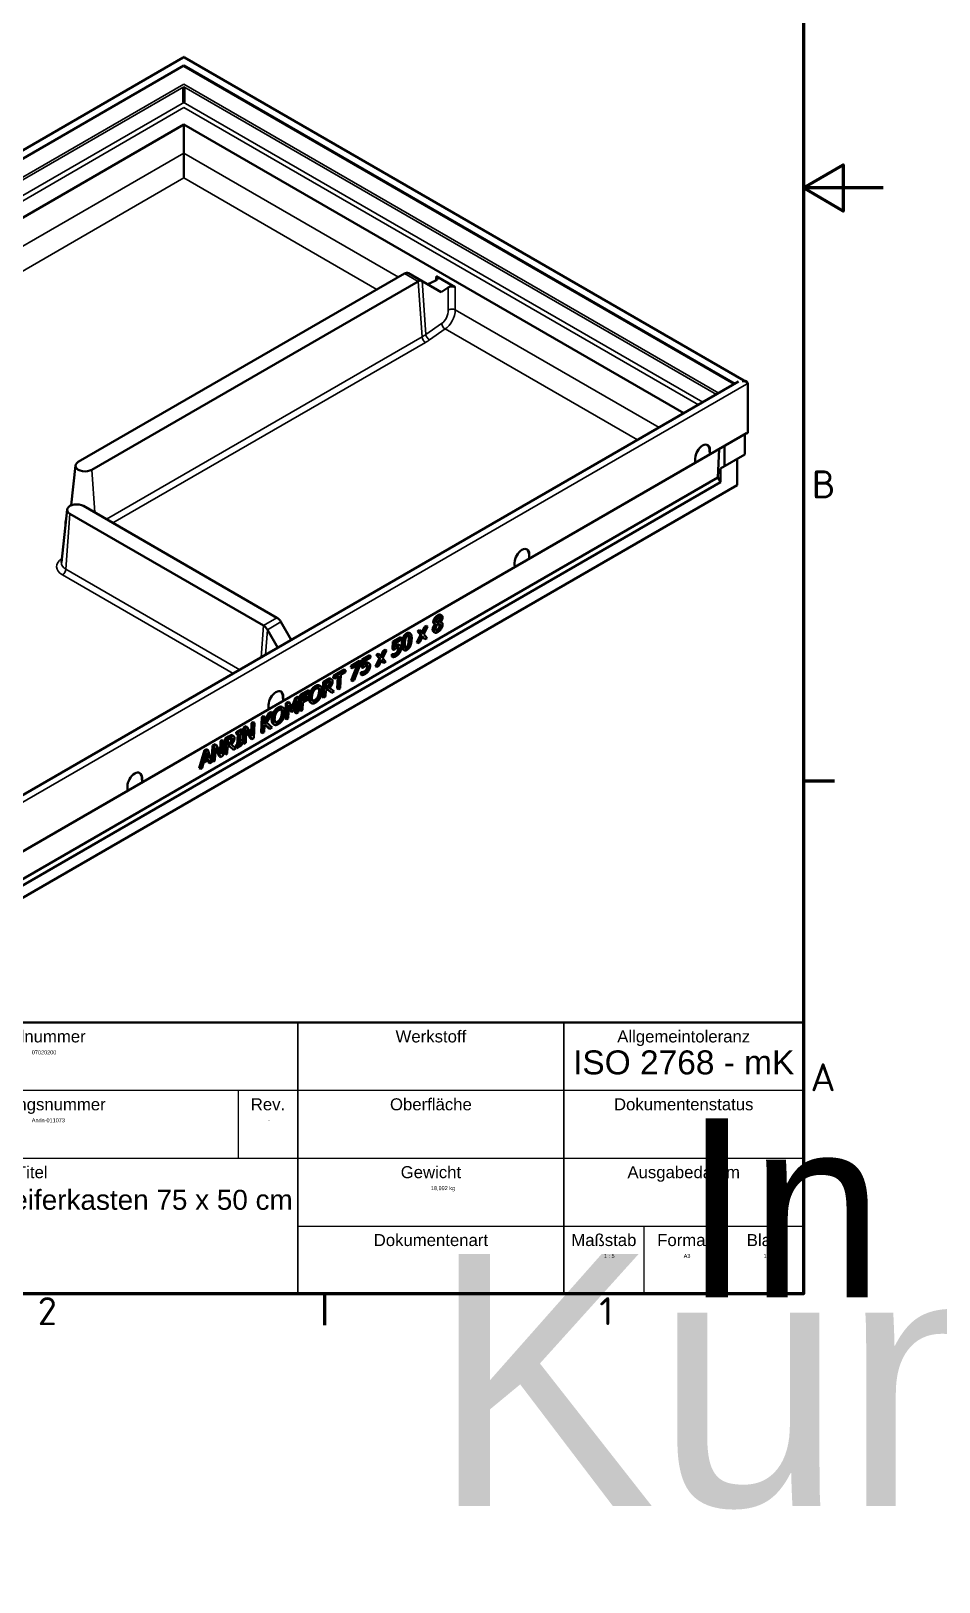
# Model space of a CAD drawing. Header units: millimetres. Extents: x 0 to 3492, y -130 to 1485.
# Drawn here: x 1566 to 2135, y -130 to 841 of the extents above; entities that cross this region are included whole.
import ezdxf
from ezdxf.enums import TextEntityAlignment as Align

# ---------------------------------------------------------------- set-up
doc = ezdxf.new("R2018")
doc.units = ezdxf.units.MM
doc.header["$LTSCALE"] = 5
for name, color, linetype, lineweight in [('Rahmen (ISO)', 7, 'Continuous', 70), ('Sichtbar (ISO)', 7, 'Continuous', 50), ('Sichtbar schmal (ISO)', 7, 'Continuous', 35), ('Symbole(DIN)', 7, 'Continuous', 25), ('Titel (ISO)', 7, 'Continuous', 50)]:
    doc.layers.add(name, color=color, linetype=linetype, lineweight=lineweight)
doc.styles.add('Aktuell-DIN', font='arial.ttf')
doc.styles.add('Notiztext (DIN)', font='isocpeur.ttf')
doc.styles.get("Standard").update_dxf_attribs({"font": 'arial.ttf'})

# ---------------------------------------------------------------- blocks, each defined once
blk = doc.blocks.new('Ränder Standardrahmen')
at = {"layer": 'Rahmen (ISO)'}
for p, q in [((410, 74.25), (413.9, 74.25)), ((350, 10), (350, 6.1))]:
    blk.add_line(p, q, dxfattribs=at)
at = {"layer": 'Rahmen (ISO)', "flags": 128}
for points in [[(10, 10), (10, 287), (410, 287), (410, 10), (10, 10)], [(420, 148.5), (410, 148.5), (415, 151.39), (415, 145.61), (410, 148.5)]]:
    blk.add_lwpolyline(points, dxfattribs=at)
at = {"layer": 'Rahmen (ISO)', "char_height": 3.5, "attachment_point": 7, "style": 'Notiztext (DIN)'}
for s, insert in [('B', (411.05, 109.63)), ('A', (410.88, 35.38)), ('2', (314.08, 6.1)), ('1', (384.42, 6.1))]:
    blk.add_mtext(s, dxfattribs=dict(at, insert=insert))
blk = doc.blocks.new('Schriftfelder Kundenzeichnung DE')
at = {"layer": 'Titel (ISO)', "lineweight": 50}
for p, q in [((283.01, 239.22), (103.01, 239.22)), ((283.01, 205.22), (283.01, 239.22)), ((103.01, 205.22), (283.01, 205.22))]:
    blk.add_line(p, q, dxfattribs=at)
at = {"layer": 'Titel (ISO)', "lineweight": 35}
for p, q in [((219.68, 239.22), (219.68, 205.22)), ((253.01, 239.22), (253.01, 205.22))]:
    blk.add_line(p, q, dxfattribs=at)
at = {"layer": 'Titel (ISO)', "lineweight": 25}
for p, q in [((103.01, 230.72), (283.01, 230.72)), ((212.18, 230.72), (212.18, 222.22)), ((153.01, 222.22), (283.01, 222.22)), ((219.68, 213.72), (283.01, 213.72)), ((263.01, 213.72), (263.01, 205.22)), ((273.01, 213.72), (273.01, 205.22))]:
    blk.add_line(p, q, dxfattribs=at)
at = {"layer": 'Symbole(DIN)', "color": 7, "char_height": 1.5, "attachment_point": 2, "style": 'Aktuell-DIN'}
for s, insert in [('\\fArial|b0|i0;Artikelnummer', (186.34, 238.22)), ('\\fArial|b0|i0;Werkstoff', (236.34, 238.22)), ('\\fArial|b0|i0;Allgemeintoleranz', (268.01, 238.22)), ('\\fArial|b0|i0;Zeichnungsnummer', (186.34, 229.72)), ('\\fArial|b0|i0;Oberfläche', (236.34, 229.72)), ('\\fArial|b0|i0;Dokumentenstatus', (268.01, 229.72)), ('\\fArial|b0|i0;Titel', (186.34, 221.22)), ('\\fArial|b0|i0;Gewicht', (236.34, 221.22)), ('\\fArial|b0|i0;Ausgabedatum', (268.01, 221.22)), ('\\fArial|b0|i0;Dokumentenart', (236.34, 212.72)), ('\\fArial|b0|i0;Maßstab', (258.01, 212.72)), ('\\fArial|b0|i0;Format', (268.01, 212.72)), ('\\fArial|b0|i0;Blatt', (278.01, 212.72))]:
    blk.add_mtext(s, dxfattribs=dict(at, insert=insert))
at = {"layer": 'Symbole(DIN)', "color": 7, "style": 'Aktuell-DIN'}
for s, insert, char_height, width, attachment_point in [('\\fArial|b0|i0;ISO 2768 - mK', (268.01, 235.72), 3, 27.7157, 2), ('\\fArial|b0|i0;Abstreiferkasten 75 x 50 cm', (175.75, 218.26), 2.5, 43.2832, 1)]:
    blk.add_mtext(s, dxfattribs=dict(at, insert=insert, char_height=char_height, width=width, attachment_point=attachment_point))
at = {"layer": 'Symbole(DIN)', "color": 179, "insert": (215.93, 229.72), "char_height": 1.5, "attachment_point": 2, "style": 'Aktuell-DIN'}
blk.add_mtext('\\fArial|b0|i0;Rev.', dxfattribs=at)
at = {"layer": 'Symbole(DIN)', "color": 7, "lineweight": 30, "flags": 104}
for tag, height, p in [('AUTOR', 2.5, (115.51, 235.72)), ('Artikelnummer', 3, (186.34, 235.72)), ('MATERIAL', 1.8, (236.34, 235.72)), ('BAUTEILNUMMER', 4, (186.34, 227.22)), ('VaultStatus', 2, (268.01, 227.22)), ('REVISIONSNUMMER', 4, (215.93, 227.22)), ('Oberfläche', 2.5, (236.34, 227.22)), ('MASSE\\P3;', 3, (236.34, 218.72)), ('GENEHM.DAT._KONSTR.', 3, (268.01, 218.72)), ('Dokumentenart', 2.5, (236.34, 210.22)), ('Anfänglicher_Ansichtsmaßstab', 2.5, (258.01, 210.22)), ('Blattgröße', 2.5, (268.01, 210.22)), ('Blattnummer', 2.5, (278.01, 210.22))]:
    blk.add_attdef(tag, text='', height=height, dxfattribs=at).set_placement(p, align=Align.TOP_CENTER)

msp = doc.modelspace()

# ---------------------------------------------------------------- linework, layer by layer
at = {"layer": 'Sichtbar (ISO)'}
for p, q in [((1134.437, 519.872), (1661.563, 824.209)), ((1139.976, 517.874), (1661.917, 819.217)), ((1661.563, 823.64), (1661.563, 824.617)), ((1661.563, 824.617), (1661.917, 824.413)), ((1661.917, 824.413), (1662.27, 824.617)), ((1661.917, 819.217), (2007.081, 619.936)), ((1662.27, 824.617), (1662.27, 823.64)), ((1662.27, 824.209), (2012.62, 621.934)), ((1661.563, 805.688), (1661.563, 796.299)), ((1662.27, 796.299), (1662.27, 805.688)), ((1172.02, 499.373), (1661.917, 782.215)), ((1975.036, 601.435), (1661.917, 782.215)), ((1661.917, 748.763), (1661.917, 782.215)), ((1800.106, 688.901), (1595.802, 570.946)), ((1604.288, 566.047), (1808.591, 684.002)), ((1823.137, 677.295), (1802.606, 689.148)), ((1819.752, 684.664), (1814.652, 682.194)), ((1819.944, 687.206), (1831.819, 680.35)), ((1823.137, 677.295), (1827.417, 680.239)), ((2009.331, 621.235), (1485.14, 318.593)), ((2013.831, 621.235), (2014.185, 621.031)), ((2015.117, 620.14), (2015.117, 588.909)), ((2014.409, 588.909), (1485.494, 283.539)), ((2013.349, 575.641), (2013.349, 588.297)), ((2015.117, 588.909), (2014.409, 588.909)), ((1982.236, 572.676), (1982.236, 573.202)), ((1991.429, 578.51), (1991.429, 577.983)), ((1996.488, 561.162), (1997.322, 579.043)), ((1998.146, 566.864), (2013.349, 575.641)), ((2000.621, 580.948), (2000.621, 568.292)), ((1594.056, 568.711), (1591.383, 543.81)), ((1998.146, 558.29), (1998.146, 566.864)), ((2008.399, 572.783), (2008.399, 556.453)), ((2008.399, 556.453), (1485.14, 254.35)), ((1996.488, 561.162), (1495.393, 271.854)), ((1998.146, 558.29), (1495.393, 268.026)), ((1998.146, 558.29), (1996.488, 561.162)), ((1588.753, 541.154), (1585.194, 508)), ((1711.718, 468.505), (1590.499, 538.49)), ((1720.203, 473.404), (1598.984, 543.389)), ((1869.099, 507.356), (1869.099, 507.883)), ((1878.291, 513.19), (1878.291, 512.663)), ((1729.204, 459.504), (1722.703, 470.765)), ((1811.058, 464.315), (1812.627, 467.616)), ((1811.635, 463.593), (1813.333, 467.166)), ((1814.55, 467.868), (1812.192, 463.073)), ((1812.627, 467.616), (1813.844, 468.319)), ((1812.627, 467.616), (1813.333, 467.166)), ((1813.333, 467.166), (1814.55, 467.868)), ((1813.844, 468.319), (1814.55, 467.868)), ((1818.603, 469.708), (1819.31, 469.258)), ((1819.939, 469.06), (1820.01, 469.014)), ((1820.01, 469.014), (1820.012, 469.053)), ((1821.237, 470.881), (1821.943, 470.431)), ((1822.595, 470.492), (1822.593, 470.453)), ((1822.818, 475.2), (1823.525, 474.75)), ((1822.83, 470.718), (1823.536, 470.267)), ((1714.218, 465.866), (1720.719, 454.605)), ((1792.685, 453.638), (1792.914, 458.549)), ((1792.914, 458.549), (1797.569, 461.236)), ((1792.914, 458.549), (1793.62, 458.098)), ((1793.391, 453.187), (1793.62, 458.098)), ((1793.62, 458.098), (1798.275, 460.786)), ((1794.661, 457.61), (1794.543, 455.07)), ((1798.223, 459.666), (1794.661, 457.61)), ((1796.798, 456.449), (1797.504, 455.998)), ((1797.569, 461.236), (1798.275, 460.786)), ((1798.275, 460.786), (1798.223, 459.666)), ((1803.117, 463.893), (1803.823, 463.443)), ((1807.845, 457.897), (1810.217, 462.716)), ((1807.845, 457.897), (1808.551, 457.447)), ((1808.199, 465.059), (1809.512, 465.818)), ((1808.199, 465.059), (1808.905, 464.609)), ((1810.217, 462.716), (1808.199, 465.059)), ((1808.551, 457.447), (1810.924, 462.265)), ((1809.768, 458.15), (1808.551, 457.447)), ((1808.905, 464.609), (1810.218, 465.367)), ((1810.924, 462.265), (1808.905, 464.609)), ((1809.512, 465.818), (1810.218, 465.367)), ((1811.482, 461.754), (1809.768, 458.15)), ((1810.217, 462.716), (1810.924, 462.265)), ((1810.218, 465.367), (1811.635, 463.593)), ((1812.198, 460.41), (1811.351, 461.479)), ((1812.904, 459.96), (1811.482, 461.754)), ((1812.192, 463.073), (1814.217, 460.718)), ((1812.198, 460.41), (1812.904, 459.96)), ((1814.217, 460.718), (1812.904, 459.96)), ((1818.318, 464.61), (1819.024, 464.16)), ((1773.253, 442.419), (1773.482, 447.329)), ((1773.482, 447.329), (1778.137, 450.017)), ((1773.482, 447.329), (1774.188, 446.879)), ((1773.959, 441.968), (1774.188, 446.879)), ((1774.188, 446.879), (1778.843, 449.567)), ((1778.791, 448.447), (1775.229, 446.391)), ((1778.137, 450.017), (1778.843, 449.567)), ((1778.843, 449.567), (1778.791, 448.447)), ((1782.045, 443.002), (1784.418, 447.82)), ((1782.399, 450.164), (1783.713, 450.922)), ((1782.399, 450.164), (1783.105, 449.713)), ((1784.418, 447.82), (1782.399, 450.164)), ((1782.752, 442.552), (1785.124, 447.37)), ((1783.105, 449.713), (1784.419, 450.472)), ((1785.124, 447.37), (1783.105, 449.713)), ((1783.713, 450.922), (1784.419, 450.472)), ((1785.682, 446.858), (1783.969, 443.254)), ((1784.418, 447.82), (1785.124, 447.37)), ((1784.419, 450.472), (1785.835, 448.697)), ((1785.258, 449.42), (1786.828, 452.721)), ((1787.104, 445.065), (1785.682, 446.858)), ((1785.835, 448.697), (1787.534, 452.27)), ((1788.751, 452.973), (1786.393, 448.178)), ((1786.393, 448.178), (1788.418, 445.823)), ((1786.828, 452.721), (1788.045, 453.423)), ((1786.828, 452.721), (1787.534, 452.27)), ((1787.534, 452.27), (1788.751, 452.973)), ((1788.045, 453.423), (1788.751, 452.973)), ((1792.135, 449.158), (1792.198, 450.509)), ((1792.135, 449.158), (1792.841, 448.707)), ((1792.198, 450.509), (1792.28, 450.557)), ((1792.198, 450.509), (1792.904, 450.059)), ((1792.28, 450.557), (1792.987, 450.106)), ((1792.685, 453.638), (1793.391, 453.187)), ((1792.841, 448.707), (1792.904, 450.059)), ((1792.904, 450.059), (1792.987, 450.106)), ((1793.171, 450.575), (1793.877, 450.125)), ((1795.654, 452.301), (1796.36, 451.851)), ((1799.249, 453.476), (1799.956, 453.026)), ((1755.537, 435.872), (1755.59, 436.999)), ((1755.59, 436.999), (1762.411, 440.938)), ((1755.59, 436.999), (1756.296, 436.549)), ((1759.09, 437.065), (1756.243, 435.422)), ((1756.296, 436.549), (1763.117, 440.487)), ((1758.698, 428.665), (1759.09, 437.065)), ((1760.218, 437.716), (1759.826, 429.316)), ((1763.064, 439.36), (1760.218, 437.716)), ((1762.411, 440.938), (1763.117, 440.487)), ((1763.117, 440.487), (1763.064, 439.36)), ((1766.567, 442.248), (1766.619, 443.367)), ((1766.567, 442.248), (1767.273, 441.797)), ((1766.619, 443.367), (1772.003, 446.476)), ((1766.619, 443.367), (1767.325, 442.917)), ((1766.677, 434.129), (1770.499, 443.66)), ((1771.653, 444.326), (1767.273, 441.797)), ((1767.273, 441.797), (1767.325, 442.917)), ((1767.325, 442.917), (1772.709, 446.025)), ((1767.383, 433.679), (1771.653, 444.326)), ((1772.643, 444.597), (1768.593, 434.377)), ((1772.003, 446.476), (1772.709, 446.025)), ((1772.709, 446.025), (1772.643, 444.597)), ((1772.703, 437.939), (1772.766, 439.29)), ((1772.703, 437.939), (1773.409, 437.488)), ((1772.766, 439.29), (1772.848, 439.337)), ((1772.766, 439.29), (1773.472, 438.839)), ((1772.848, 439.337), (1773.554, 438.887)), ((1773.253, 442.419), (1773.959, 441.968)), ((1773.409, 437.488), (1773.472, 438.839)), ((1773.472, 438.839), (1773.554, 438.887)), ((1773.739, 439.356), (1774.445, 438.905)), ((1775.229, 446.391), (1775.11, 443.85)), ((1776.222, 441.082), (1776.928, 440.632)), ((1777.366, 445.23), (1778.072, 444.779)), ((1782.045, 443.002), (1782.752, 442.552)), ((1783.969, 443.254), (1782.752, 442.552)), ((1786.398, 445.515), (1785.551, 446.583)), ((1786.398, 445.515), (1787.104, 445.065)), ((1788.418, 445.823), (1787.104, 445.065)), ((1734.871, 425.038), (1739.946, 427.968)), ((1735.578, 424.587), (1740.652, 427.517)), ((1739.946, 427.968), (1740.652, 427.517)), ((1740.652, 427.517), (1740.6, 426.39)), ((1741.443, 427.772), (1742.149, 427.322)), ((1746.835, 430.979), (1747.541, 430.529)), ((1748.771, 423.791), (1749.215, 433.319)), ((1749.215, 433.319), (1751.402, 434.582)), ((1749.215, 433.319), (1749.921, 432.869)), ((1749.477, 423.341), (1749.921, 432.869)), ((1749.921, 432.869), (1752.108, 434.131)), ((1750.782, 427.783), (1750.605, 423.992)), ((1752.075, 428.529), (1750.782, 427.783)), ((1750.831, 428.841), (1750.998, 432.424)), ((1751.821, 429.413), (1750.831, 428.841)), ((1750.872, 429.723), (1751.115, 429.863)), ((1750.998, 432.424), (1752.119, 433.071)), ((1753.873, 426.737), (1751.951, 428.458)), ((1754.58, 426.286), (1752.075, 428.529)), ((1752.672, 431.242), (1753.378, 430.792)), ((1753.219, 429.536), (1756.044, 427.132)), ((1753.922, 435.187), (1754.628, 434.736)), ((1755.537, 435.872), (1756.243, 435.422)), ((1756.243, 435.422), (1756.296, 436.549)), ((1757.992, 429.115), (1758.343, 436.634)), ((1757.992, 429.115), (1758.698, 428.665)), ((1759.826, 429.316), (1758.698, 428.665)), ((1766.677, 434.129), (1767.383, 433.679)), ((1768.593, 434.377), (1767.383, 433.679)), ((1714.95, 418.358), (1714.95, 418.884)), ((1724.142, 424.192), (1724.142, 423.665)), ((1725.433, 410.317), (1725.877, 419.845)), ((1725.877, 419.845), (1727.418, 420.734)), ((1725.877, 419.845), (1726.584, 419.395)), ((1726.139, 409.867), (1726.584, 419.395)), ((1726.584, 419.395), (1728.124, 420.284)), ((1727.574, 418.682), (1727.191, 410.474)), ((1727.418, 420.734), (1728.124, 420.284)), ((1728.801, 414.816), (1727.527, 417.662)), ((1729.507, 414.366), (1727.574, 418.682)), ((1728.124, 420.284), (1729.994, 416.202)), ((1729.506, 417.268), (1731.585, 423.14)), ((1729.994, 416.202), (1732.291, 422.69)), ((1732.669, 421.624), (1730.195, 414.763)), ((1731.581, 413.866), (1731.834, 419.308)), ((1731.585, 423.14), (1733.152, 424.045)), ((1731.585, 423.14), (1732.291, 422.69)), ((1732.287, 413.416), (1732.669, 421.624)), ((1732.291, 422.69), (1733.859, 423.595)), ((1733.152, 424.045), (1733.859, 423.595)), ((1733.859, 423.595), (1733.414, 414.067)), ((1734.427, 415.51), (1734.871, 425.038)), ((1734.871, 425.038), (1735.578, 424.587)), ((1735.134, 415.059), (1735.578, 424.587)), ((1736.475, 420.297), (1736.261, 415.71)), ((1740.257, 422.48), (1736.475, 420.297)), ((1736.653, 424.111), (1736.528, 421.424)), ((1736.528, 421.424), (1740.309, 423.608)), ((1736.569, 422.306), (1739.603, 424.058)), ((1740.6, 426.39), (1736.653, 424.111)), ((1739.603, 424.058), (1740.309, 423.608)), ((1740.309, 423.608), (1740.257, 422.48)), ((1741.181, 420.365), (1741.887, 419.914)), ((1748.771, 423.791), (1749.477, 423.341)), ((1750.605, 423.992), (1749.477, 423.341)), ((1753.873, 426.737), (1754.58, 426.286)), ((1756.044, 427.132), (1754.58, 426.286)), ((1704.341, 407.411), (1705.393, 408.018)), ((1705.393, 408.018), (1706.099, 407.568)), ((1710.312, 401.587), (1710.757, 411.115)), ((1710.757, 411.115), (1711.884, 411.766)), ((1710.757, 411.115), (1711.463, 410.665)), ((1711.019, 401.137), (1711.463, 410.665)), ((1711.463, 410.665), (1712.59, 411.316)), ((1711.884, 411.766), (1712.59, 411.316)), ((1712.386, 406.938), (1716.07, 413.325)), ((1712.59, 411.316), (1712.386, 406.938)), ((1712.471, 408.76), (1715.364, 413.775)), ((1717.445, 414.119), (1713.733, 407.835)), ((1715.364, 413.775), (1716.739, 414.569)), ((1715.364, 413.775), (1716.07, 413.325)), ((1716.07, 413.325), (1717.445, 414.119)), ((1716.739, 414.569), (1717.445, 414.119)), ((1718.105, 414.298), (1718.811, 413.848)), ((1723.497, 417.505), (1724.203, 417.055)), ((1725.433, 410.317), (1726.139, 409.867)), ((1727.191, 410.474), (1726.139, 409.867)), ((1728.801, 414.816), (1729.507, 414.366)), ((1730.195, 414.763), (1729.507, 414.366)), ((1731.581, 413.866), (1732.287, 413.416)), ((1733.414, 414.067), (1732.287, 413.416)), ((1734.427, 415.51), (1735.134, 415.059)), ((1736.261, 415.71), (1735.134, 415.059)), ((1687.728, 397.82), (1689.915, 399.082)), ((1688.434, 397.369), (1690.621, 398.632)), ((1692.434, 399.687), (1693.14, 399.236)), ((1694.593, 400.837), (1694.639, 401.809)), ((1694.593, 400.837), (1695.299, 400.386)), ((1694.639, 401.809), (1697.925, 403.707)), ((1694.639, 401.809), (1695.345, 401.359)), ((1695.299, 400.386), (1695.345, 401.359)), ((1696.379, 401.009), (1695.299, 400.386)), ((1695.319, 393.877), (1695.632, 400.578)), ((1695.345, 401.359), (1698.632, 403.257)), ((1696.026, 393.427), (1696.379, 401.009)), ((1697.507, 401.66), (1697.153, 394.078)), ((1698.586, 402.284), (1697.507, 401.66)), ((1697.925, 403.707), (1698.632, 403.257)), ((1698.632, 403.257), (1698.586, 402.284)), ((1698.877, 394.985), (1699.321, 404.513)), ((1699.321, 404.513), (1700.923, 405.438)), ((1699.321, 404.513), (1700.027, 404.063)), ((1699.583, 394.534), (1700.027, 404.063)), ((1700.027, 404.063), (1701.63, 404.988)), ((1701.018, 403.357), (1700.635, 395.142)), ((1700.923, 405.438), (1701.63, 404.988)), ((1703.684, 397.76), (1700.983, 402.604)), ((1704.39, 397.309), (1701.018, 403.357)), ((1701.63, 404.988), (1704.696, 399.417)), ((1704.025, 400.635), (1704.341, 407.411)), ((1704.341, 407.411), (1705.047, 406.961)), ((1704.696, 399.417), (1705.047, 406.961)), ((1705.047, 406.961), (1706.099, 407.568)), ((1706.099, 407.568), (1705.655, 398.04)), ((1710.312, 401.587), (1711.019, 401.137)), ((1712.146, 401.788), (1711.019, 401.137)), ((1712.324, 405.594), (1712.146, 401.788)), ((1712.848, 406.505), (1712.324, 405.594)), ((1715.036, 404.314), (1712.775, 406.378)), ((1715.743, 403.864), (1712.848, 406.505)), ((1713.733, 407.835), (1717.207, 404.71)), ((1715.036, 404.314), (1715.743, 403.864)), ((1717.207, 404.71), (1715.743, 403.864)), ((1717.843, 406.891), (1718.549, 406.44)), ((1671.579, 379.224), (1674.883, 390.404)), ((1672.285, 378.774), (1675.589, 389.953)), ((1674.68, 383.801), (1676.196, 389.041)), ((1674.883, 390.404), (1676.272, 391.206)), ((1674.883, 390.404), (1675.589, 389.953)), ((1675.589, 389.953), (1676.978, 390.755)), ((1676.196, 389.041), (1677.3, 385.313)), ((1676.272, 391.206), (1676.978, 390.755)), ((1676.978, 390.755), (1679.395, 382.878)), ((1679.493, 383.793), (1679.937, 393.322)), ((1679.937, 393.322), (1681.539, 394.247)), ((1679.937, 393.322), (1680.643, 392.871)), ((1680.199, 383.343), (1680.643, 392.871)), ((1680.643, 392.871), (1682.246, 393.796)), ((1681.634, 392.166), (1681.251, 383.95)), ((1681.539, 394.247), (1682.246, 393.796)), ((1684.3, 386.568), (1681.599, 391.413)), ((1685.006, 386.118), (1681.634, 392.166)), ((1682.246, 393.796), (1685.311, 388.225)), ((1684.641, 389.444), (1684.957, 396.22)), ((1684.957, 396.22), (1686.009, 396.827)), ((1684.957, 396.22), (1685.663, 395.769)), ((1685.311, 388.225), (1685.663, 395.769)), ((1685.663, 395.769), (1686.715, 396.377)), ((1686.009, 396.827), (1686.715, 396.377)), ((1686.715, 396.377), (1686.271, 386.848)), ((1687.284, 388.291), (1687.728, 397.82)), ((1687.728, 397.82), (1688.434, 397.369)), ((1687.99, 387.841), (1688.434, 397.369)), ((1689.118, 388.492), (1687.99, 387.841)), ((1689.294, 392.283), (1689.118, 388.492)), ((1690.587, 393.03), (1689.294, 392.283)), ((1689.344, 393.341), (1689.511, 396.924)), ((1690.334, 393.913), (1689.344, 393.341)), ((1689.385, 394.223), (1689.628, 394.363)), ((1689.511, 396.924), (1690.632, 397.571)), ((1692.386, 391.237), (1690.464, 392.958)), ((1693.092, 390.787), (1690.587, 393.03)), ((1691.184, 395.743), (1691.89, 395.292)), ((1691.731, 394.036), (1694.557, 391.632)), ((1692.386, 391.237), (1693.092, 390.787)), ((1694.557, 391.632), (1693.092, 390.787)), ((1694.195, 392.281), (1694.24, 393.254)), ((1694.195, 392.281), (1694.901, 391.831)), ((1694.24, 393.254), (1695.319, 393.877)), ((1694.24, 393.254), (1694.946, 392.804)), ((1698.188, 393.729), (1694.901, 391.831)), ((1694.901, 391.831), (1694.946, 392.804)), ((1694.946, 392.804), (1696.026, 393.427)), ((1695.319, 393.877), (1696.026, 393.427)), ((1697.153, 394.078), (1698.233, 394.701)), ((1697.194, 394.96), (1697.527, 395.152)), ((1697.527, 395.152), (1698.233, 394.701)), ((1698.233, 394.701), (1698.188, 393.729)), ((1698.877, 394.985), (1699.583, 394.534)), ((1700.635, 395.142), (1699.583, 394.534)), ((1703.684, 397.76), (1704.39, 397.309)), ((1705.655, 398.04), (1704.39, 397.309)), ((1671.579, 379.224), (1672.285, 378.774)), ((1673.426, 379.433), (1672.285, 378.774)), ((1674.32, 382.541), (1673.426, 379.433)), ((1677.559, 384.411), (1674.32, 382.541)), ((1677.3, 385.313), (1674.68, 383.801)), ((1674.978, 384.831), (1676.594, 385.764)), ((1676.594, 385.764), (1675.913, 388.063)), ((1676.594, 385.764), (1677.3, 385.313)), ((1677.499, 382.642), (1677.067, 384.127)), ((1677.499, 382.642), (1678.205, 382.192)), ((1678.205, 382.192), (1677.559, 384.411)), ((1679.395, 382.878), (1678.205, 382.192)), ((1679.493, 383.793), (1680.199, 383.343)), ((1681.251, 383.95), (1680.199, 383.343)), ((1684.3, 386.568), (1685.006, 386.118)), ((1686.271, 386.848), (1685.006, 386.118)), ((1687.284, 388.291), (1687.99, 387.841)), ((1635.754, 373.161), (1635.754, 372.634)), ((1626.561, 367.327), (1626.561, 367.853))]:
    msp.add_line(p, q, dxfattribs=at)
for centre, major_axis, ratio, start_param, end_param in [((1800.106, 684.818), (2.5, 4.33), 0.5773503, 0, 0.7853982), ((1808.591, 679.919), (2.5, 4.33), 0.5773503, 0, 0.7853982), ((1817.797, 685.987), (3.025, -0.002), 0.5726035, 5.4153306, 7.0651378), ((1829.707, 679.111), (-3, 0.002), 0.5821358, 3.9318231, 5.5816304), ((2011.935, 620.14), (3.182, 0), 0.5773503, 0, 1.6821373), ((2011.935, 619.732), (-3.182, 0), 0.5773503, 3.1415927, 4.82373), ((1986.832, 575.856), (-3.238, -5.651), 0.5773419, 2.352382, 5.4939746), ((1991.252, 577.881), (-0.008, -2.344), 0.0753352, 0.0437991, 1.6145954), ((1600.045, 568.497), (-6, 0), 0.5773503, 5.4977871, 8.6393798), ((1982.413, 572.778), (-0.008, -2.344), 0.0753352, 4.756188, 6.3269844), ((1594.742, 540.94), (-6, 0), 0.5773503, 3.9269908, 7.0685835), ((1873.695, 510.536), (-3.238, -5.651), 0.5773419, 2.352382, 5.4939746), ((1869.276, 507.458), (-0.008, -2.344), 0.0753352, 4.756188, 6.3269844), ((1878.115, 512.561), (-0.008, -2.344), 0.0753352, 0.0437991, 1.6145954), ((1711.718, 464.422), (2.5, -4.33), 0.5773503, 1.5707963, 2.3561945), ((1720.203, 469.321), (-2.5, 4.33), 0.5773503, 4.712389, 5.4977871), ((1719.546, 421.538), (-3.238, -5.651), 0.5773419, 2.352382, 5.4939746), ((1715.127, 418.46), (-0.008, -2.344), 0.0753352, 4.756188, 6.3269844), ((1723.965, 423.563), (-0.008, -2.344), 0.0753352, 0.0437991, 1.6145954), ((1631.158, 370.507), (-3.238, -5.651), 0.5773419, 2.352382, 5.4939746), ((1635.577, 372.532), (-0.008, -2.344), 0.0753352, 0.0437991, 1.6145954), ((1626.738, 367.429), (-0.008, -2.344), 0.0753352, 4.756188, 6.3269844)]:
    msp.add_ellipse(centre, major_axis=major_axis, ratio=ratio, start_param=start_param, end_param=end_param, dxfattribs=at)
for points, knots in [([(1818.318, 464.61), (1818.03, 464.793), (1817.725, 465.585), (1817.753, 466.18)], [0.1050321, 0.1050321, 0.1050321, 1, 2, 2, 2]), ([(1817.753, 466.18), (1817.789, 466.952), (1818.552, 468.603), (1819.189, 469.335)], [0, 0, 0, 1, 1.9181868, 1.9181868, 1.9181868]), ([(1818.603, 469.708), (1818.498, 469.775), (1818.14, 470.175), (1818.173, 470.901)], [0.7178649, 0.7178649, 0.7178649, 1, 2, 2, 2]), ([(1820.077, 470.785), (1820.244, 470.777), (1820.946, 470.819), (1821.237, 470.881)], [0.0251792, 0.0251792, 0.0251792, 1, 2, 2, 2]), ([(1820.848, 474.887), (1822.004, 475.554), (1822.749, 475.244), (1822.818, 475.2)], [0, 0, 0, 1, 1.1191845, 1.1191845, 1.1191845]), ([(1799.249, 453.476), (1799.085, 453.581), (1798.357, 454.606), (1798.474, 457.116)], [0.7866919, 0.7866919, 0.7866919, 1, 2, 2, 2]), ([(1740.26, 423.639), (1740.326, 424.764), (1740.924, 426.834), (1741.443, 427.772)], [0.0543299, 0.0543299, 0.0543299, 1, 2, 2, 2]), ([(1744.233, 430.638), (1745.099, 431.138), (1746.402, 431.256), (1746.835, 430.979)], [0, 0, 0, 1, 1.919615, 1.919615, 1.919615]), ([(1746.58, 427.162), (1746.624, 428.104), (1746.368, 429.18), (1746.178, 429.455)], [0, 0, 0, 1, 1.7229061, 1.7229061, 1.7229061]), ([(1720.895, 417.164), (1721.761, 417.664), (1723.064, 417.781), (1723.497, 417.505)], [0, 0, 0, 1, 1.919615, 1.919615, 1.919615]), ([(1741.093, 420.425), (1740.635, 420.777), (1740.297, 421.985), (1740.259, 422.534)], [0, 0, 0, 1, 1.5507438, 1.5507438, 1.5507438]), ([(1723.242, 413.688), (1723.286, 414.63), (1723.03, 415.705), (1722.84, 415.981)], [0, 0, 0, 1, 1.7229061, 1.7229061, 1.7229061])]:
    msp.add_open_spline(points, degree=2, knots=knots, dxfattribs=at)
for points in [[(1818.173, 470.901), (1818.223, 471.974), (1819.734, 474.244), (1820.848, 474.887)], [(1818.459, 465.729), (1818.495, 466.501), (1819.291, 468.223), (1820.01, 469.014)], [(1820.012, 469.053), (1819.405, 469.101), (1818.846, 469.725), (1818.88, 470.45)], [(1818.88, 470.45), (1818.93, 471.524), (1820.441, 473.793), (1821.554, 474.437)], [(1821.148, 465.434), (1820.447, 465.029), (1819.571, 465.62), (1819.611, 466.485)], [(1819.611, 466.485), (1819.642, 467.141), (1820.192, 468.466), (1820.676, 469.083)], [(1820.774, 470.335), (1820.381, 470.363), (1820.006, 470.785), (1820.028, 471.256)], [(1820.028, 471.256), (1820.058, 471.912), (1820.885, 473.133), (1821.504, 473.491)], [(1820.442, 465.884), (1821.157, 466.297), (1822.069, 467.762), (1822.108, 468.596)], [(1820.676, 469.083), (1821.073, 469.132), (1821.706, 469.22), (1821.893, 469.207)], [(1821.943, 470.431), (1821.653, 470.368), (1820.941, 470.326), (1820.774, 470.335)], [(1823.988, 468.944), (1823.932, 467.724), (1822.273, 465.159), (1821.09, 464.476)], [(1822.814, 468.146), (1822.775, 467.312), (1821.863, 465.847), (1821.148, 465.434)], [(1821.237, 470.881), (1821.752, 471.592), (1822.145, 472.698), (1822.172, 473.277)], [(1821.504, 473.491), (1822.184, 473.884), (1822.908, 473.467), (1822.878, 472.826)], [(1821.554, 474.437), (1822.71, 475.104), (1824.042, 474.551), (1823.993, 473.485)], [(1821.893, 469.207), (1822.461, 469.189), (1822.841, 468.733), (1822.814, 468.146)], [(1822.878, 472.826), (1822.851, 472.247), (1822.458, 471.141), (1821.943, 470.431)], [(1822.108, 468.596), (1822.125, 468.969), (1822.055, 469.197)], [(1822.172, 473.277), (1822.184, 473.545), (1822.128, 473.737)], [(1822.593, 470.453), (1823.318, 470.496), (1824.029, 469.825), (1823.988, 468.944)], [(1823.993, 473.485), (1823.963, 472.844), (1823.237, 471.208), (1822.595, 470.492)], [(1822.802, 470.735), (1822.816, 470.726), (1822.83, 470.718)], [(1794.609, 456.019), (1795.262, 456.396), (1796.152, 456.677), (1796.548, 456.56)], [(1796.548, 456.56), (1796.685, 456.521), (1796.798, 456.449)], [(1798.474, 457.116), (1798.595, 459.695), (1800.033, 462.847), (1801.422, 463.649)], [(1801.666, 453.276), (1800.263, 452.466), (1799.064, 454.156), (1799.181, 456.665)], [(1799.181, 456.665), (1799.301, 459.244), (1800.739, 462.396), (1802.128, 463.198)], [(1800.491, 454.627), (1800.336, 455.048), (1800.289, 456.328), (1800.336, 457.332)], [(1800.336, 457.332), (1800.379, 458.266), (1800.572, 459.82), (1800.767, 460.406)], [(1800.767, 460.406), (1800.969, 461.011), (1801.604, 461.866), (1802.079, 462.14)], [(1801.009, 454.784), (1801.476, 455.054), (1802.112, 455.91), (1802.307, 456.511)], [(1801.422, 463.649), (1802.513, 464.278), (1803.117, 463.893)], [(1804.606, 459.805), (1804.487, 457.242), (1803.048, 454.074), (1801.666, 453.276)], [(1802.079, 462.14), (1802.553, 462.414), (1803.128, 462.258), (1803.277, 461.871)], [(1802.128, 463.198), (1803.524, 464.004), (1804.722, 462.292), (1804.606, 459.805)], [(1802.307, 456.511), (1802.494, 457.077), (1802.699, 458.608), (1802.745, 459.589)], [(1802.571, 462.321), (1802.568, 462.33), (1802.564, 462.339)], [(1802.745, 459.589), (1802.791, 460.569), (1802.72, 461.934), (1802.571, 462.321)], [(1803.451, 459.138), (1803.405, 458.158), (1803.2, 456.627), (1803.013, 456.06)], [(1803.277, 461.871), (1803.426, 461.483), (1803.497, 460.119), (1803.451, 459.138)], [(1819.093, 464.119), (1818.753, 464.299), (1818.431, 465.135), (1818.459, 465.729)], [(1821.09, 464.476), (1820.458, 464.111), (1819.439, 463.936), (1819.093, 464.119)], [(1819.736, 465.65), (1820.047, 465.656), (1820.442, 465.884)], [(1792.28, 450.557), (1792.406, 450.524), (1792.881, 450.528), (1793.171, 450.575)], [(1795.037, 449.449), (1794.432, 449.1), (1793.263, 448.718), (1792.841, 448.707)], [(1792.987, 450.106), (1793.112, 450.074), (1793.587, 450.077), (1793.877, 450.125)], [(1793.171, 450.575), (1793.502, 450.638), (1794.052, 450.813), (1794.403, 451.016)], [(1795.08, 454.388), (1794.612, 454.118), (1793.676, 453.42), (1793.391, 453.187)], [(1793.877, 450.125), (1794.208, 450.188), (1794.758, 450.363), (1795.109, 450.565)], [(1794.403, 451.016), (1794.747, 451.214), (1795.406, 451.865), (1795.654, 452.301)], [(1794.543, 455.07), (1794.75, 455.22), (1795.15, 455.473), (1795.315, 455.568)], [(1794.586, 456.005), (1794.598, 456.012), (1794.609, 456.019)], [(1797.164, 451.586), (1796.786, 450.948), (1795.697, 449.83), (1795.037, 449.449)], [(1796.448, 454.75), (1796.219, 454.85), (1795.513, 454.638), (1795.08, 454.388)], [(1795.109, 450.565), (1795.453, 450.764), (1796.112, 451.415), (1796.36, 451.851)], [(1795.315, 455.568), (1795.969, 455.945), (1796.858, 456.226), (1797.254, 456.109)], [(1795.654, 452.301), (1795.88, 452.71), (1796.136, 453.594), (1796.159, 454.104)], [(1796.159, 454.104), (1796.18, 454.545), (1796.101, 454.793)], [(1796.36, 451.851), (1796.586, 452.26), (1796.842, 453.143), (1796.865, 453.653)], [(1796.865, 453.653), (1796.889, 454.163), (1796.672, 454.668), (1796.448, 454.75)], [(1798.02, 454.312), (1797.988, 453.625), (1797.542, 452.225), (1797.164, 451.586)], [(1797.254, 456.109), (1797.657, 455.996), (1798.061, 455.177), (1798.02, 454.312)], [(1801.715, 454.334), (1801.22, 454.048), (1800.633, 454.228), (1800.491, 454.627)], [(1800.508, 454.58), (1800.725, 454.621), (1801.009, 454.784)], [(1803.013, 456.06), (1802.818, 455.459), (1802.182, 454.604), (1801.715, 454.334)], [(1772.848, 439.337), (1772.974, 439.305), (1773.449, 439.309), (1773.739, 439.356)], [(1775.605, 438.23), (1775, 437.881), (1773.831, 437.499), (1773.409, 437.488)], [(1773.554, 438.887), (1773.68, 438.854), (1774.155, 438.858), (1774.445, 438.905)], [(1773.739, 439.356), (1774.07, 439.419), (1774.62, 439.594), (1774.971, 439.796)], [(1775.647, 443.169), (1775.18, 442.899), (1774.244, 442.2), (1773.959, 441.968)], [(1774.445, 438.905), (1774.776, 438.969), (1775.326, 439.144), (1775.677, 439.346)], [(1774.971, 439.796), (1775.314, 439.995), (1775.974, 440.646), (1776.222, 441.082)], [(1775.11, 443.85), (1775.318, 444), (1775.718, 444.254), (1775.883, 444.349)], [(1775.154, 444.786), (1775.166, 444.793), (1775.177, 444.799)], [(1775.177, 444.799), (1775.83, 445.177), (1776.72, 445.457), (1777.116, 445.34)], [(1777.732, 440.367), (1777.354, 439.728), (1776.265, 438.611), (1775.605, 438.23)], [(1777.016, 443.53), (1776.786, 443.631), (1776.081, 443.419), (1775.647, 443.169)], [(1775.677, 439.346), (1776.021, 439.545), (1776.68, 440.196), (1776.928, 440.632)], [(1775.883, 444.349), (1776.536, 444.726), (1777.426, 445.007), (1777.822, 444.89)], [(1776.222, 441.082), (1776.448, 441.491), (1776.703, 442.375), (1776.727, 442.884)], [(1776.727, 442.884), (1776.748, 443.325), (1776.669, 443.574)], [(1776.928, 440.632), (1777.154, 441.041), (1777.409, 441.924), (1777.433, 442.434)], [(1777.433, 442.434), (1777.457, 442.943), (1777.24, 443.449), (1777.016, 443.53)], [(1777.116, 445.34), (1777.252, 445.302), (1777.366, 445.23)], [(1778.588, 443.093), (1778.556, 442.406), (1778.109, 441.006), (1777.732, 440.367)], [(1777.822, 444.89), (1778.225, 444.777), (1778.628, 443.958), (1778.588, 443.093)], [(1740.96, 423.059), (1741.016, 424.256), (1741.63, 426.384), (1742.149, 427.322)], [(1741.443, 427.772), (1741.967, 428.691), (1743.38, 430.146), (1744.233, 430.638)], [(1742.149, 427.322), (1742.673, 428.241), (1744.086, 429.695), (1744.939, 430.187)], [(1742.964, 427.019), (1743.339, 427.731), (1744.282, 428.742), (1744.894, 429.095)], [(1744.894, 429.095), (1745.486, 429.436), (1746.412, 429.49), (1746.726, 429.19)], [(1744.939, 430.187), (1745.805, 430.688), (1747.162, 430.81), (1747.615, 430.478)], [(1746.726, 429.19), (1747.033, 428.902), (1747.33, 427.653), (1747.286, 426.711)], [(1748.462, 427.39), (1748.408, 426.232), (1747.798, 424.054), (1747.273, 423.135)], [(1747.615, 430.478), (1748.067, 430.123), (1748.517, 428.579), (1748.462, 427.39)], [(1751.115, 429.863), (1751.603, 430.145), (1752.389, 430.786), (1752.672, 431.242)], [(1751.402, 434.582), (1752.131, 435.003), (1753.106, 435.393), (1753.538, 435.326)], [(1753.378, 430.792), (1753.095, 430.336), (1752.309, 429.694), (1751.821, 429.413)], [(1752.108, 434.131), (1752.837, 434.552), (1753.812, 434.942), (1754.244, 434.876)], [(1752.119, 433.071), (1752.586, 433.341), (1753.219, 433.563), (1753.452, 433.524)], [(1752.672, 431.242), (1752.931, 431.648), (1753.2, 432.524), (1753.223, 433.018)], [(1753.223, 433.018), (1753.237, 433.314), (1753.182, 433.523)], [(1755.109, 433.347), (1755.061, 432.305), (1754.046, 430.344), (1753.219, 429.536)], [(1753.929, 432.568), (1753.906, 432.074), (1753.637, 431.197), (1753.378, 430.792)], [(1753.452, 433.524), (1753.717, 433.475), (1753.948, 432.985), (1753.929, 432.568)], [(1753.538, 435.326), (1753.755, 435.293), (1753.922, 435.187)], [(1754.244, 434.876), (1754.676, 434.81), (1755.144, 434.096), (1755.109, 433.347)], [(1741.8, 419.975), (1741.341, 420.326), (1740.905, 421.885), (1740.96, 423.059)], [(1741.181, 420.365), (1741.136, 420.393), (1741.093, 420.425)], [(1744.476, 420.258), (1743.616, 419.762), (1742.272, 419.624), (1741.8, 419.975)], [(1744.534, 421.358), (1743.358, 420.679), (1742.048, 421.862), (1742.136, 423.738)], [(1742.136, 423.738), (1742.179, 424.664), (1742.605, 426.338), (1742.964, 427.019)], [(1742.535, 421.46), (1743.075, 421.374), (1743.828, 421.809)], [(1743.828, 421.809), (1745.004, 422.487), (1746.492, 425.285), (1746.58, 427.162)], [(1747.273, 423.135), (1746.72, 422.169), (1745.308, 420.738), (1744.476, 420.258)], [(1747.286, 426.711), (1747.198, 424.835), (1745.71, 422.037), (1744.534, 421.358)], [(1717.755, 406.951), (1717.297, 407.302), (1716.861, 408.862), (1716.916, 410.035)], [(1716.916, 410.035), (1716.971, 411.232), (1717.586, 413.36), (1718.105, 414.298)], [(1718.462, 406.501), (1718.003, 406.852), (1717.567, 408.411), (1717.622, 409.585)], [(1717.622, 409.585), (1717.678, 410.782), (1718.292, 412.909), (1718.811, 413.848)], [(1718.105, 414.298), (1718.629, 415.217), (1720.042, 416.671), (1720.895, 417.164)], [(1721.196, 407.884), (1720.02, 407.205), (1718.71, 408.387), (1718.798, 410.264)], [(1718.798, 410.264), (1718.841, 411.19), (1719.267, 412.864), (1719.626, 413.545)], [(1718.811, 413.848), (1719.335, 414.767), (1720.748, 416.221), (1721.601, 416.713)], [(1719.197, 407.986), (1719.737, 407.9), (1720.49, 408.334)], [(1719.626, 413.545), (1720.001, 414.257), (1720.945, 415.267), (1721.556, 415.621)], [(1720.49, 408.334), (1721.666, 409.013), (1723.154, 411.811), (1723.242, 413.688)], [(1723.935, 409.661), (1723.382, 408.695), (1721.97, 407.264), (1721.138, 406.784)], [(1723.948, 413.237), (1723.86, 411.361), (1722.372, 408.563), (1721.196, 407.884)], [(1721.556, 415.621), (1722.148, 415.962), (1723.074, 416.016), (1723.388, 415.716)], [(1721.601, 416.713), (1722.467, 417.213), (1723.824, 417.336), (1724.277, 417.004)], [(1723.388, 415.716), (1723.695, 415.428), (1723.992, 414.179), (1723.948, 413.237)], [(1725.124, 413.916), (1725.07, 412.758), (1724.46, 410.58), (1723.935, 409.661)], [(1724.277, 417.004), (1724.729, 416.649), (1725.179, 415.105), (1725.124, 413.916)], [(1689.915, 399.082), (1690.644, 399.503), (1691.619, 399.893), (1692.05, 399.827)], [(1690.621, 398.632), (1691.35, 399.052), (1692.325, 399.443), (1692.757, 399.376)], [(1692.05, 399.827), (1692.267, 399.793), (1692.434, 399.687)], [(1692.757, 399.376), (1693.188, 399.31), (1693.657, 398.596), (1693.622, 397.847)], [(1717.843, 406.891), (1717.799, 406.919), (1717.755, 406.951)], [(1721.138, 406.784), (1720.278, 406.287), (1718.934, 406.15), (1718.462, 406.501)], [(1689.628, 394.363), (1690.116, 394.645), (1690.902, 395.287), (1691.184, 395.743)], [(1691.89, 395.292), (1691.608, 394.836), (1690.822, 394.195), (1690.334, 393.913)], [(1690.632, 397.571), (1691.099, 397.841), (1691.732, 398.063), (1691.964, 398.025)], [(1691.184, 395.743), (1691.444, 396.148), (1691.712, 397.024), (1691.735, 397.519)], [(1691.735, 397.519), (1691.749, 397.814), (1691.695, 398.024)], [(1693.622, 397.847), (1693.573, 396.805), (1692.559, 394.844), (1691.731, 394.036)], [(1692.442, 397.068), (1692.418, 396.574), (1692.15, 395.698), (1691.89, 395.292)], [(1691.964, 398.025), (1692.23, 397.975), (1692.461, 397.485), (1692.442, 397.068)]]:
    msp.add_open_spline(points, degree=2, dxfattribs=at)
at = {"layer": 'Sichtbar schmal (ISO)'}
for p, q in [((1139.988, 517.866), (1661.802, 819.135)), ((2006.509, 619.606), (1661.917, 818.556)), ((1661.917, 807.525), (1150.101, 512.028)), ((1996.956, 614.09), (1661.917, 807.525)), ((1151.515, 511.212), (1661.917, 805.892)), ((1995.542, 613.274), (1661.917, 805.892)), ((1160, 506.313), (1662.27, 796.299)), ((1162.828, 504.68), (1661.917, 792.829)), ((1987.057, 608.375), (1661.563, 796.299)), ((1984.229, 606.742), (1661.917, 792.829)), ((1661.917, 764.351), (1439.092, 635.703)), ((1796.353, 686.734), (1661.917, 764.351)), ((1452.591, 627.909), (1661.917, 748.763)), ((1661.917, 748.763), (1782.854, 678.94)), ((1808.591, 684.002), (1800.106, 688.901)), ((1808.591, 684.002), (1811.113, 649.264)), ((1811.091, 684.249), (1813.522, 650.761)), ((1819.944, 687.206), (1819.523, 684.554)), ((1827.417, 680.239), (1827.502, 666.098)), ((1831.905, 666.208), (1831.819, 680.35)), ((1959.566, 592.503), (1831.905, 666.208)), ((1823.398, 657.556), (1813.522, 650.761)), ((1815.812, 647.415), (1825.688, 654.21)), ((1825.688, 654.21), (1946.067, 584.709)), ((1811.113, 649.264), (1613.358, 535.091)), ((1617.408, 532.752), (1813.226, 645.808)), ((2014.409, 619.732), (1485.494, 314.362)), ((2015.117, 620.14), (2015.051, 620.102)), ((1991.036, 578.51), (1991.252, 575.539)), ((1991.429, 577.983), (1991.389, 578.528)), ((1991.389, 578.528), (1991.429, 578.51)), ((1604.288, 566.047), (1606.236, 539.202)), ((1982.413, 570.436), (1982.236, 572.871)), ((1590.499, 538.49), (1587.977, 503.753)), ((1869.276, 505.116), (1869.099, 507.551)), ((1877.899, 513.191), (1878.115, 510.219)), ((1878.291, 512.663), (1878.252, 513.209)), ((1878.252, 513.209), (1878.291, 513.19)), ((1585.864, 500.297), (1692.862, 438.521)), ((1696.912, 440.86), (1587.977, 503.753)), ((1711.718, 468.505), (1710.271, 448.572)), ((1711.718, 468.505), (1720.203, 473.404)), ((1714.218, 465.866), (1722.703, 470.765)), ((1817.753, 466.18), (1818.459, 465.729)), ((1818.173, 470.901), (1818.88, 470.45)), ((1820.079, 470.778), (1820.774, 470.335)), ((1820.848, 474.887), (1821.554, 474.437)), ((1822.108, 468.596), (1822.814, 468.146)), ((1822.172, 473.277), (1822.878, 472.826)), ((1714.218, 465.866), (1713.08, 450.194)), ((1796.548, 456.56), (1797.254, 456.109)), ((1798.474, 457.116), (1799.181, 456.665)), ((1801.422, 463.649), (1802.128, 463.198)), ((1802.307, 456.511), (1803.013, 456.06)), ((1802.571, 462.321), (1803.277, 461.871)), ((1802.745, 459.589), (1803.451, 459.138)), ((1820.442, 465.884), (1821.148, 465.434)), ((1794.403, 451.016), (1795.109, 450.565)), ((1794.609, 456.019), (1795.315, 455.568)), ((1796.159, 454.104), (1796.865, 453.653)), ((1801.009, 454.784), (1801.715, 454.334)), ((1774.971, 439.796), (1775.677, 439.346)), ((1775.177, 444.799), (1775.883, 444.349)), ((1776.727, 442.884), (1777.433, 442.434)), ((1777.116, 445.34), (1777.822, 444.89)), ((1744.233, 430.638), (1744.939, 430.187)), ((1746.396, 429.4), (1746.726, 429.19)), ((1751.115, 429.863), (1751.821, 429.413)), ((1751.402, 434.582), (1752.108, 434.131)), ((1753.223, 433.018), (1753.929, 432.568)), ((1753.538, 435.326), (1754.244, 434.876)), ((1715.127, 416.118), (1714.95, 418.553)), ((1723.75, 424.192), (1723.965, 421.221)), ((1724.142, 423.665), (1724.103, 424.211)), ((1724.103, 424.211), (1724.142, 424.192)), ((1740.303, 423.478), (1740.96, 423.059)), ((1741.093, 420.425), (1741.8, 419.975)), ((1743.828, 421.809), (1744.534, 421.358)), ((1746.58, 427.162), (1747.286, 426.711)), ((1716.916, 410.035), (1717.622, 409.585)), ((1720.49, 408.334), (1721.196, 407.884)), ((1720.895, 417.164), (1721.601, 416.713)), ((1723.058, 415.926), (1723.388, 415.716)), ((1723.242, 413.688), (1723.948, 413.237)), ((1689.915, 399.082), (1690.621, 398.632)), ((1692.05, 399.827), (1692.757, 399.376)), ((1717.755, 406.951), (1718.462, 406.501)), ((1689.628, 394.363), (1690.334, 393.913)), ((1691.735, 397.519), (1692.442, 397.068)), ((1635.361, 373.161), (1635.577, 370.19)), ((1635.754, 372.634), (1635.714, 373.18)), ((1635.714, 373.18), (1635.754, 373.161)), ((1626.738, 365.087), (1626.561, 367.522))]:
    msp.add_line(p, q, dxfattribs=at)
for centre, major_axis, ratio, start_param, end_param in [((1822.965, 663.522), (-2.579, -6.565), 0.5687088, 0.7000668, 2.1835967), ((1825.255, 662.625), (-4.077, -9.172), 0.5730675, 0.7249089, 2.2084388), ((1829.792, 665.201), (3, 0.018), 0.4680146, 0.7863392, 2.4361465), ((1815.812, 649.864), (1.701, -2.471), 0.6254727, 3.9663153, 5.4501756), ((1825.688, 656.66), (1.701, -2.471), 0.6254727, 3.9663153, 5.4501756), ((1813.226, 648.258), (1.5, -2.598), 0.5773503, 4.0142573, 5.4977871), ((1986.617, 575.959), (2.688, 5.643), 0.6254727, 5.4501756, 6.4487517), ((1986.793, 575.875), (2.795, 5.868), 0.6254727, 5.4501756, 6.235698), ((1991.212, 578.426), (0.249, 0.018), 0.5248339, 0.7454116, 2.3162079), ((1600.045, 532.979), (-12.555, 0), 0.5773503, 5.9654579, 6.477106), ((1873.48, 510.639), (2.688, 5.643), 0.6254727, 5.4501756, 6.4487517), ((1873.656, 510.555), (2.795, 5.868), 0.6254727, 5.4501756, 6.235698), ((1594.742, 505.422), (-12.555, 0), 0.5773503, 5.5468144, 7.0685835), ((1594.742, 507.658), (-9.566, 0), 0.5773503, 6.221282, 7.0685835), ((1878.075, 513.107), (0.249, 0.018), 0.5248339, 0.7454116, 2.3162079), ((1585.864, 502.746), (-1.5, -2.598), 0.5773503, 0.7853982, 2.268928), ((1719.33, 421.641), (2.688, 5.643), 0.6254727, 5.4501756, 6.4487517), ((1719.506, 421.557), (2.795, 5.868), 0.6254727, 5.4501756, 6.235698), ((1723.926, 424.109), (0.249, 0.018), 0.5248339, 0.7454116, 2.3162079), ((1630.942, 370.61), (2.688, 5.643), 0.6254727, 5.4501756, 6.4487517), ((1631.118, 370.526), (2.795, 5.868), 0.6254727, 5.4501756, 6.235698), ((1635.537, 373.077), (0.249, 0.018), 0.5248339, 0.7454116, 2.3162079)]:
    msp.add_ellipse(centre, major_axis=major_axis, ratio=ratio, start_param=start_param, end_param=end_param, dxfattribs=at)
for points, knots in [([(1813.522, 650.761), (1813.191, 650.533), (1812.823, 650.296), (1812.015, 649.794), (1811.567, 649.527), (1811.113, 649.264)], [0, 0, 0, 0, 0.17710392, 0.17710392, 0.37993808, 0.37993808, 0.37993808, 0.37993808]), ([(1813.226, 645.808), (1813.704, 646.084), (1814.175, 646.365), (1815.037, 646.9), (1815.432, 647.154), (1815.812, 647.415)], [-0.37993808, -0.37993808, -0.37993808, -0.37993808, -0.17710392, -0.17710392, 0, 0, 0, 0])]:
    msp.add_open_spline(points, degree=3, knots=knots, dxfattribs=at)

# ---------------------------------------------------------------- block references
at = {"xscale": 5, "yscale": 5, "zscale": 5}
msp.add_blockref('Ränder Standardrahmen', (0, 0), dxfattribs=at)
ref = msp.add_blockref('Schriftfelder Kundenzeichnung DE', (634.956, -976.102), dxfattribs=dict(xscale=5, yscale=5, zscale=5))
lines = msp.add_mtext('1 : 5', dxfattribs={"layer": 'Symbole(DIN)', "color": 7, "insert": (1925, 75), "char_height": 2.5, "attachment_point": 1})
ref.add_attrib('Anfänglicher_Ansichtsmaßstab', '', (1925, 75), dxfattribs={"flags": 104}).embed_mtext(lines)
lines = msp.add_mtext('A3', dxfattribs={"layer": 'Symbole(DIN)', "color": 7, "insert": (1975, 75), "char_height": 2.5, "attachment_point": 1})
ref.add_attrib('Blattgröße', '', (1975, 75), dxfattribs={"flags": 104}).embed_mtext(lines)
lines = msp.add_mtext('1', dxfattribs={"layer": 'Symbole(DIN)', "color": 7, "insert": (2025, 75), "char_height": 2.5, "attachment_point": 1})
ref.add_attrib('Blattnummer', '', (2025, 75), dxfattribs={"flags": 104}).embed_mtext(lines)
lines = msp.add_mtext('In Bearbeitung', dxfattribs={"layer": 'Symbole(DIN)', "color": 7, "insert": (1975, 160), "char_height": 112.08303, "attachment_point": 1})
ref.add_attrib('VaultStatus', '', (1975, 160), dxfattribs={"flags": 104}).embed_mtext(lines)
lines = msp.add_mtext('18,992 kg', dxfattribs={"layer": 'Symbole(DIN)', "color": 7, "insert": (1816.667, 117.5), "char_height": 2.5, "attachment_point": 1})
ref.add_attrib('MASSE\\P3;', '', (1816.667, 117.5), dxfattribs={"flags": 104}).embed_mtext(lines)
lines = msp.add_mtext('07020200', dxfattribs={"layer": 'Symbole(DIN)', "color": 7, "insert": (1566.667, 202.5), "char_height": 2.5, "attachment_point": 1})
ref.add_attrib('Artikelnummer', '', (1566.667, 202.5), dxfattribs={"flags": 104}).embed_mtext(lines)
lines = msp.add_mtext('Anrin-011073', dxfattribs={"layer": 'Symbole(DIN)', "color": 7, "insert": (1566.667, 160), "char_height": 2.5, "attachment_point": 1})
ref.add_attrib('BAUTEILNUMMER', '', (1566.667, 160), dxfattribs={"flags": 104}).embed_mtext(lines)
lines = msp.add_mtext('-', dxfattribs={"layer": 'Symbole(DIN)', "color": 7, "insert": (1714.583, 160), "char_height": 2.5, "attachment_point": 1})
ref.add_attrib('REVISIONSNUMMER', '', (1714.583, 160), dxfattribs={"flags": 104}).embed_mtext(lines)
lines = msp.add_mtext('Kundenzeichnung', dxfattribs={"layer": 'Symbole(DIN)', "color": 7, "insert": (1816.667, 75), "char_height": 157.75546, "attachment_point": 1})
ref.add_attrib('Dokumentenart', '', (1816.667, 75), dxfattribs={"flags": 104}).embed_mtext(lines)

doc.saveas('drawing.dxf')
